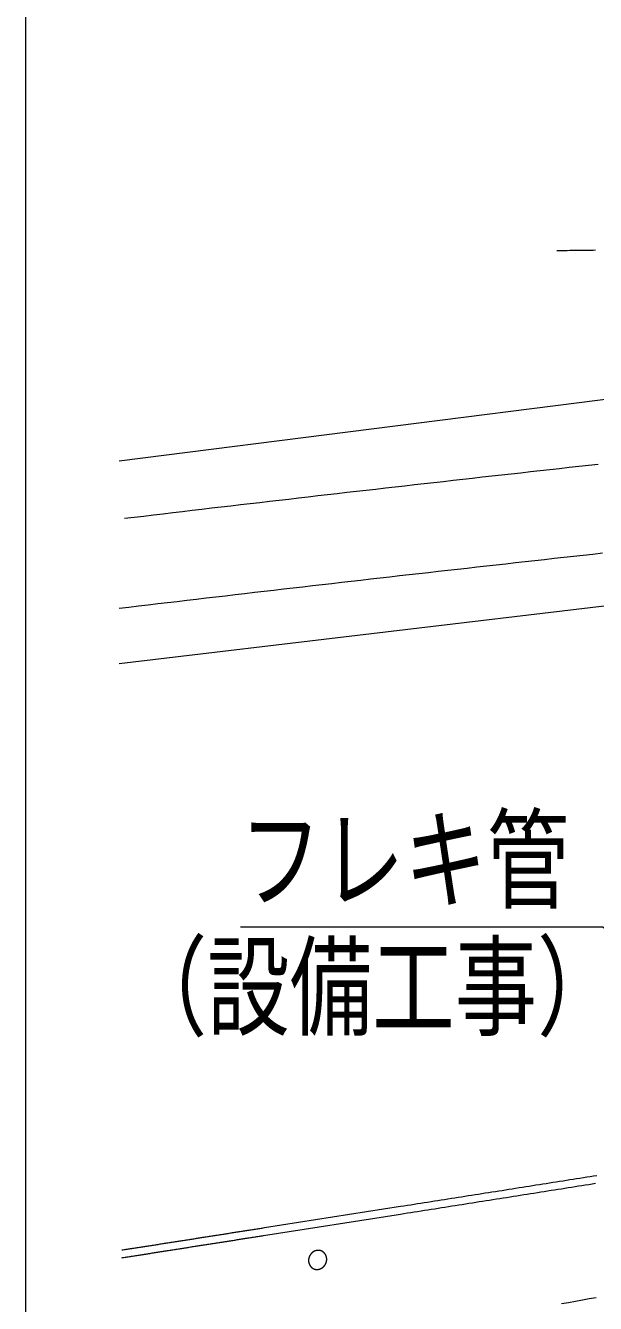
# Model space of a CAD drawing. Units: millimetres on the paper. Extents: x -305 to 305, y -152 to 152.
# Drawn here: x -231.65 to -214.66, y -89.89 to -51.78 of the extents above; entities that cross this region are included whole.
import ezdxf
from ezdxf.enums import TextEntityAlignment as Align

# ---------------------------------------------------------------- set-up
doc = ezdxf.new("R2010")
doc.units = ezdxf.units.MM
doc.layers.add('0-1_RV', color=7, linetype='Continuous', lineweight=9)
doc.styles.add('ＭＳ ゴシック', font='')
doc.styles.get('ＭＳ ゴシック').set_extended_font_data('MS Gothic')

msp = doc.modelspace()

# ---------------------------------------------------------------- linework, layer by layer
at = {"layer": '0-1_RV'}
for p, q in [((-213.448, -62.807), (-228.86, -64.763)), ((-228.865, -70.801), (-200.956, -67.491)), ((-224.562, -87.864), (-220.474, -87.222)), ((-224.533, -87.628), (-220.472, -86.991))]:
    msp.add_line(p, q, dxfattribs=at)
msp.add_lwpolyline([(-231.654, -111.629), (-164.163, -111.629), (-164.163, -45.625), (-231.654, -45.625)], close=True, dxfattribs=at)
for points in [[(-214.812, -58.48), (-214.889, -58.481), (-214.966, -58.482), (-215.043, -58.482), (-215.121, -58.483), (-215.198, -58.484), (-215.275, -58.486), (-215.353, -58.487), (-215.43, -58.488), (-215.507, -58.49), (-215.585, -58.491), (-215.662, -58.493), (-215.739, -58.495), (-215.816, -58.497), (-215.816, -58.497)], [(-214.657, -58.479), (-214.734, -58.48), (-214.812, -58.48)], [(-214.58, -64.865), (-214.869, -64.897), (-215.157, -64.929), (-215.445, -64.961), (-215.734, -64.993), (-216.022, -65.024), (-216.31, -65.056), (-216.599, -65.088), (-216.887, -65.121), (-217.176, -65.153), (-217.464, -65.185), (-217.752, -65.217), (-218.041, -65.249), (-218.329, -65.282), (-218.617, -65.314), (-218.906, -65.346), (-219.194, -65.379), (-219.482, -65.411), (-219.771, -65.444), (-220.059, -65.477), (-220.347, -65.509), (-220.635, -65.542), (-220.924, -65.575), (-221.212, -65.608), (-221.5, -65.641), (-221.789, -65.673), (-222.077, -65.706), (-222.365, -65.74), (-222.653, -65.773), (-222.942, -65.806), (-223.23, -65.839), (-223.518, -65.872), (-223.806, -65.906), (-224.095, -65.939), (-224.383, -65.973), (-224.671, -66.006), (-224.959, -66.04)], [(-224.959, -66.04), (-225.247, -66.073), (-225.536, -66.107), (-225.824, -66.141), (-226.112, -66.174), (-226.4, -66.208), (-226.688, -66.242), (-226.976, -66.276), (-227.265, -66.31), (-227.553, -66.344), (-227.841, -66.378), (-228.129, -66.413), (-228.417, -66.447), (-228.705, -66.481), (-228.705, -66.481)], [(-214.453, -67.516), (-214.741, -67.548), (-215.029, -67.58), (-215.318, -67.612), (-215.606, -67.643), (-215.894, -67.675), (-216.182, -67.707), (-216.471, -67.739), (-216.759, -67.771), (-217.047, -67.803), (-217.335, -67.835), (-217.624, -67.867), (-217.912, -67.9), (-218.2, -67.932), (-218.488, -67.964), (-218.777, -67.997), (-219.065, -68.029), (-219.353, -68.061), (-219.641, -68.094), (-219.929, -68.127), (-220.217, -68.159), (-220.506, -68.192), (-220.794, -68.225), (-221.082, -68.257), (-221.37, -68.29), (-221.658, -68.323), (-221.946, -68.356), (-222.235, -68.389), (-222.523, -68.422), (-222.811, -68.455), (-223.099, -68.488), (-223.387, -68.522), (-223.675, -68.555), (-223.963, -68.588), (-224.251, -68.622), (-224.539, -68.655), (-224.827, -68.689), (-225.116, -68.722)], [(-225.116, -68.722), (-225.404, -68.756), (-225.692, -68.79), (-225.98, -68.824), (-226.268, -68.857), (-226.556, -68.891), (-226.844, -68.925), (-227.132, -68.959), (-227.42, -68.993), (-227.708, -69.027), (-227.996, -69.061), (-228.284, -69.096), (-228.572, -69.13), (-228.86, -69.164), (-228.86, -69.164)], [(-225.247, -78.661), (-214.445, -78.661), (-209.624, -82.603)], [(-216.536, -86.371), (-216.435, -86.355), (-216.335, -86.339), (-216.234, -86.323), (-216.133, -86.308), (-216.032, -86.292), (-215.931, -86.276), (-215.83, -86.26), (-215.729, -86.244), (-215.628, -86.228), (-215.527, -86.212), (-215.426, -86.196), (-215.326, -86.18), (-215.225, -86.164), (-215.124, -86.148), (-215.023, -86.132), (-214.922, -86.116), (-214.821, -86.1), (-214.72, -86.084), (-214.619, -86.068)], [(-220.472, -86.991), (-220.371, -86.976), (-220.27, -86.96), (-220.169, -86.944), (-220.068, -86.928), (-219.967, -86.912), (-219.866, -86.896), (-219.765, -86.88), (-219.665, -86.864), (-219.564, -86.849), (-219.463, -86.833), (-219.362, -86.817), (-219.261, -86.801), (-219.16, -86.785), (-219.059, -86.769), (-218.958, -86.753), (-218.857, -86.737), (-218.756, -86.721), (-218.655, -86.705), (-218.555, -86.69), (-218.454, -86.674), (-218.353, -86.658), (-218.252, -86.642), (-218.151, -86.626), (-218.05, -86.61), (-217.949, -86.594), (-217.848, -86.578), (-217.747, -86.562), (-217.646, -86.546), (-217.545, -86.531), (-217.445, -86.515), (-217.344, -86.499), (-217.243, -86.483), (-217.142, -86.467), (-217.041, -86.451), (-216.94, -86.435), (-216.839, -86.419), (-216.738, -86.403), (-216.637, -86.387), (-216.536, -86.371)], [(-216.495, -86.595), (-216.393, -86.579), (-216.291, -86.563), (-216.189, -86.547), (-216.087, -86.531), (-215.985, -86.514), (-215.883, -86.498), (-215.781, -86.482), (-215.679, -86.466), (-215.577, -86.45), (-215.475, -86.434), (-215.373, -86.418), (-215.271, -86.402), (-215.169, -86.385), (-215.067, -86.369), (-214.965, -86.353), (-214.863, -86.337), (-214.761, -86.321), (-214.659, -86.305)], [(-220.474, -87.222), (-220.372, -87.206), (-220.27, -87.19), (-220.168, -87.174), (-220.066, -87.158), (-219.964, -87.142), (-219.862, -87.126), (-219.76, -87.11), (-219.658, -87.094), (-219.556, -87.078), (-219.454, -87.062), (-219.352, -87.045), (-219.25, -87.029), (-219.148, -87.013), (-219.046, -86.997), (-218.944, -86.981), (-218.842, -86.965), (-218.74, -86.949), (-218.638, -86.933), (-218.536, -86.917), (-218.434, -86.901), (-218.332, -86.885), (-218.23, -86.869), (-218.128, -86.853), (-218.026, -86.836), (-217.924, -86.82), (-217.822, -86.804), (-217.719, -86.788), (-217.617, -86.772), (-217.515, -86.756), (-217.413, -86.74), (-217.311, -86.724), (-217.209, -86.708), (-217.107, -86.692), (-217.005, -86.676), (-216.903, -86.659), (-216.801, -86.643), (-216.699, -86.627), (-216.597, -86.611), (-216.495, -86.595)], [(-224.958, -87.695), (-224.925, -87.69), (-224.892, -87.685), (-224.86, -87.68), (-224.827, -87.675), (-224.794, -87.669), (-224.762, -87.664), (-224.729, -87.659), (-224.696, -87.654), (-224.664, -87.649), (-224.631, -87.644), (-224.598, -87.639), (-224.566, -87.634), (-224.533, -87.628), (-224.533, -87.628)], [(-227.508, -88.095), (-227.475, -88.09), (-227.442, -88.085), (-227.41, -88.08), (-227.377, -88.075), (-227.344, -88.069), (-227.312, -88.064), (-227.279, -88.059), (-227.246, -88.054), (-227.214, -88.049), (-227.181, -88.044), (-227.148, -88.039), (-227.115, -88.034), (-227.083, -88.028), (-227.05, -88.023), (-227.017, -88.018), (-226.985, -88.013), (-226.952, -88.008), (-226.919, -88.003), (-226.887, -87.998), (-226.854, -87.993), (-226.821, -87.987), (-226.789, -87.982), (-226.756, -87.977), (-226.723, -87.972), (-226.69, -87.967), (-226.658, -87.962), (-226.625, -87.957), (-226.592, -87.952), (-226.56, -87.946), (-226.527, -87.941), (-226.494, -87.936), (-226.462, -87.931), (-226.429, -87.926), (-226.396, -87.921), (-226.364, -87.916), (-226.331, -87.911), (-226.298, -87.905), (-226.265, -87.9), (-226.233, -87.895)], [(-226.252, -88.129), (-226.219, -88.124), (-226.187, -88.119), (-226.154, -88.114), (-226.122, -88.109), (-226.089, -88.103), (-226.057, -88.098), (-226.024, -88.093), (-225.992, -88.088), (-225.959, -88.083), (-225.927, -88.078), (-225.894, -88.073), (-225.862, -88.068), (-225.829, -88.063), (-225.797, -88.058), (-225.764, -88.053), (-225.732, -88.047), (-225.699, -88.042), (-225.667, -88.037), (-225.634, -88.032), (-225.602, -88.027), (-225.569, -88.022), (-225.537, -88.017), (-225.504, -88.012), (-225.472, -88.007), (-225.439, -88.002), (-225.407, -87.997), (-225.374, -87.991), (-225.342, -87.986), (-225.309, -87.981), (-225.277, -87.976), (-225.244, -87.971), (-225.212, -87.966), (-225.179, -87.961), (-225.147, -87.956), (-225.114, -87.951), (-225.082, -87.946), (-225.049, -87.941), (-225.017, -87.935), (-224.984, -87.93)], [(-226.233, -87.895), (-226.2, -87.89), (-226.167, -87.885), (-226.135, -87.88), (-226.102, -87.875), (-226.069, -87.87), (-226.037, -87.864), (-226.004, -87.859), (-225.971, -87.854), (-225.939, -87.849), (-225.906, -87.844), (-225.873, -87.839), (-225.84, -87.834), (-225.808, -87.828), (-225.775, -87.823), (-225.742, -87.818), (-225.71, -87.813), (-225.677, -87.808), (-225.644, -87.803), (-225.612, -87.798), (-225.579, -87.793), (-225.546, -87.787), (-225.514, -87.782), (-225.481, -87.777), (-225.448, -87.772), (-225.416, -87.767), (-225.383, -87.762), (-225.35, -87.757), (-225.317, -87.752), (-225.285, -87.746), (-225.252, -87.741), (-225.219, -87.736), (-225.187, -87.731), (-225.154, -87.726), (-225.121, -87.721), (-225.089, -87.716), (-225.056, -87.71), (-225.023, -87.705), (-224.991, -87.7), (-224.958, -87.695)], [(-224.984, -87.93), (-224.952, -87.925), (-224.919, -87.92), (-224.887, -87.915), (-224.854, -87.91), (-224.822, -87.905), (-224.789, -87.9), (-224.757, -87.895), (-224.724, -87.89), (-224.692, -87.885), (-224.659, -87.88), (-224.627, -87.874), (-224.594, -87.869), (-224.562, -87.864), (-224.562, -87.864)], [(-228.787, -88.526), (-228.754, -88.52), (-228.722, -88.515), (-228.689, -88.51), (-228.657, -88.505), (-228.624, -88.5), (-228.592, -88.495), (-228.559, -88.49), (-228.527, -88.485), (-228.494, -88.48), (-228.462, -88.475), (-228.429, -88.47), (-228.397, -88.465), (-228.364, -88.46), (-228.332, -88.455), (-228.299, -88.45), (-228.267, -88.444), (-228.234, -88.439), (-228.202, -88.434), (-228.169, -88.429), (-228.137, -88.424), (-228.104, -88.419), (-228.072, -88.414), (-228.039, -88.409), (-228.007, -88.404), (-227.974, -88.399), (-227.942, -88.394), (-227.909, -88.389), (-227.877, -88.383), (-227.844, -88.378), (-227.812, -88.373), (-227.779, -88.368), (-227.747, -88.363), (-227.714, -88.358), (-227.682, -88.353), (-227.649, -88.348), (-227.617, -88.343), (-227.584, -88.338), (-227.552, -88.333), (-227.519, -88.328)], [(-228.783, -88.294), (-228.75, -88.289), (-228.717, -88.284), (-228.685, -88.279), (-228.652, -88.274), (-228.619, -88.269), (-228.587, -88.264), (-228.554, -88.258), (-228.521, -88.253), (-228.489, -88.248), (-228.456, -88.243), (-228.423, -88.238), (-228.39, -88.233), (-228.358, -88.228), (-228.325, -88.223), (-228.292, -88.218), (-228.26, -88.213), (-228.227, -88.207), (-228.194, -88.202), (-228.162, -88.197), (-228.129, -88.192), (-228.096, -88.187), (-228.064, -88.182), (-228.031, -88.177), (-227.998, -88.172), (-227.965, -88.167), (-227.933, -88.161), (-227.9, -88.156), (-227.867, -88.151), (-227.835, -88.146), (-227.802, -88.141), (-227.769, -88.136), (-227.737, -88.131), (-227.704, -88.126), (-227.671, -88.121), (-227.639, -88.115), (-227.606, -88.11), (-227.573, -88.105), (-227.54, -88.1), (-227.508, -88.095)], [(-227.519, -88.328), (-227.487, -88.322), (-227.454, -88.317), (-227.422, -88.312), (-227.389, -88.307), (-227.357, -88.302), (-227.324, -88.297), (-227.292, -88.292), (-227.259, -88.287), (-227.227, -88.282), (-227.194, -88.277), (-227.162, -88.272), (-227.129, -88.266), (-227.097, -88.261), (-227.064, -88.256), (-227.032, -88.251), (-226.999, -88.246), (-226.967, -88.241), (-226.934, -88.236), (-226.902, -88.231), (-226.869, -88.226), (-226.837, -88.221), (-226.804, -88.216), (-226.772, -88.21), (-226.739, -88.205), (-226.707, -88.2), (-226.674, -88.195), (-226.642, -88.19), (-226.609, -88.185), (-226.577, -88.18), (-226.544, -88.175), (-226.512, -88.17), (-226.479, -88.165), (-226.447, -88.159), (-226.414, -88.154), (-226.382, -88.149), (-226.349, -88.144), (-226.317, -88.139), (-226.284, -88.134), (-226.252, -88.129)], [(-223.14, -88.406), (-223.142, -88.409), (-223.145, -88.412), (-223.148, -88.415), (-223.15, -88.418), (-223.153, -88.422), (-223.155, -88.425), (-223.157, -88.428), (-223.16, -88.432), (-223.162, -88.435), (-223.164, -88.438), (-223.166, -88.442), (-223.169, -88.445), (-223.171, -88.449), (-223.173, -88.452), (-223.175, -88.456), (-223.177, -88.459), (-223.179, -88.463), (-223.181, -88.466), (-223.182, -88.47), (-223.184, -88.474), (-223.186, -88.477), (-223.188, -88.481), (-223.189, -88.485), (-223.191, -88.488), (-223.193, -88.492), (-223.194, -88.496), (-223.196, -88.5), (-223.197, -88.503), (-223.198, -88.507), (-223.2, -88.511), (-223.201, -88.515), (-223.202, -88.519), (-223.203, -88.523), (-223.205, -88.527), (-223.206, -88.53), (-223.207, -88.534), (-223.208, -88.538), (-223.209, -88.542), (-223.209, -88.546)], [(-223.01, -88.319), (-223.014, -88.32), (-223.018, -88.321), (-223.022, -88.323), (-223.025, -88.324), (-223.029, -88.326), (-223.033, -88.327), (-223.037, -88.329), (-223.04, -88.331), (-223.044, -88.332), (-223.048, -88.334), (-223.051, -88.336), (-223.055, -88.338), (-223.058, -88.34), (-223.062, -88.342), (-223.065, -88.344), (-223.069, -88.346), (-223.072, -88.348), (-223.076, -88.35), (-223.079, -88.352), (-223.082, -88.355), (-223.086, -88.357), (-223.089, -88.359), (-223.092, -88.362), (-223.096, -88.364), (-223.099, -88.367), (-223.102, -88.369), (-223.105, -88.372), (-223.108, -88.374), (-223.111, -88.377), (-223.114, -88.38), (-223.117, -88.383), (-223.12, -88.385), (-223.123, -88.388), (-223.126, -88.391), (-223.129, -88.394), (-223.132, -88.397), (-223.134, -88.4), (-223.137, -88.403), (-223.14, -88.406)], [(-222.854, -88.316), (-222.858, -88.315), (-222.862, -88.314), (-222.866, -88.313), (-222.87, -88.312), (-222.874, -88.311), (-222.878, -88.31), (-222.882, -88.309), (-222.886, -88.309), (-222.89, -88.308), (-222.894, -88.307), (-222.898, -88.307), (-222.902, -88.306), (-222.906, -88.306), (-222.91, -88.306), (-222.914, -88.305), (-222.918, -88.305), (-222.922, -88.305), (-222.926, -88.305), (-222.93, -88.305), (-222.934, -88.305), (-222.938, -88.305), (-222.942, -88.306), (-222.947, -88.306), (-222.951, -88.306), (-222.955, -88.307), (-222.959, -88.307), (-222.963, -88.308), (-222.967, -88.308), (-222.971, -88.309), (-222.975, -88.31), (-222.979, -88.31), (-222.983, -88.311), (-222.987, -88.312), (-222.991, -88.313), (-222.994, -88.314), (-222.998, -88.315), (-223.002, -88.316), (-223.006, -88.317), (-223.01, -88.319)], [(-222.728, -88.406), (-222.73, -88.403), (-222.732, -88.4), (-222.735, -88.397), (-222.738, -88.394), (-222.74, -88.391), (-222.743, -88.388), (-222.746, -88.385), (-222.748, -88.382), (-222.751, -88.379), (-222.754, -88.376), (-222.757, -88.373), (-222.76, -88.37), (-222.763, -88.368), (-222.766, -88.365), (-222.769, -88.362), (-222.772, -88.36), (-222.776, -88.357), (-222.779, -88.355), (-222.782, -88.352), (-222.785, -88.35), (-222.789, -88.348), (-222.792, -88.345), (-222.795, -88.343), (-222.799, -88.341), (-222.802, -88.339), (-222.806, -88.337), (-222.81, -88.335), (-222.813, -88.333), (-222.817, -88.331), (-222.82, -88.329), (-222.824, -88.328), (-222.828, -88.326), (-222.831, -88.324), (-222.835, -88.323), (-222.839, -88.321), (-222.843, -88.32), (-222.847, -88.319), (-222.85, -88.317), (-222.854, -88.316)], [(-222.675, -88.554), (-222.675, -88.549), (-222.676, -88.545), (-222.676, -88.541), (-222.677, -88.537), (-222.677, -88.533), (-222.678, -88.529), (-222.678, -88.525), (-222.679, -88.521), (-222.68, -88.517), (-222.68, -88.513), (-222.681, -88.509), (-222.682, -88.505), (-222.683, -88.501), (-222.684, -88.498), (-222.685, -88.494), (-222.686, -88.49), (-222.688, -88.486), (-222.689, -88.482), (-222.69, -88.478), (-222.691, -88.474), (-222.693, -88.471), (-222.694, -88.467), (-222.696, -88.463), (-222.697, -88.459), (-222.699, -88.456), (-222.701, -88.452), (-222.702, -88.448), (-222.704, -88.445), (-222.706, -88.441), (-222.708, -88.437), (-222.71, -88.434), (-222.712, -88.43), (-222.714, -88.427), (-222.716, -88.423), (-222.718, -88.42), (-222.721, -88.416), (-222.723, -88.413), (-222.725, -88.41), (-222.728, -88.406)], [(-223.209, -88.546), (-223.21, -88.55), (-223.211, -88.554), (-223.212, -88.558), (-223.212, -88.562), (-223.213, -88.566), (-223.214, -88.57), (-223.214, -88.574), (-223.215, -88.578), (-223.215, -88.582), (-223.215, -88.586), (-223.216, -88.59), (-223.216, -88.594), (-223.216, -88.599), (-223.216, -88.603), (-223.216, -88.607), (-223.216, -88.611), (-223.216, -88.615), (-223.216, -88.619), (-223.216, -88.623), (-223.216, -88.627), (-223.215, -88.631), (-223.215, -88.635), (-223.214, -88.639), (-223.214, -88.643), (-223.214, -88.647), (-223.213, -88.651), (-223.212, -88.655), (-223.212, -88.659), (-223.211, -88.663), (-223.21, -88.667), (-223.209, -88.671), (-223.208, -88.675), (-223.207, -88.679), (-223.206, -88.683), (-223.205, -88.687), (-223.204, -88.691), (-223.203, -88.695), (-223.202, -88.698), (-223.201, -88.702)], [(-223.201, -88.702), (-223.199, -88.706), (-223.198, -88.71), (-223.196, -88.714), (-223.195, -88.717), (-223.193, -88.721), (-223.192, -88.725), (-223.19, -88.729), (-223.188, -88.732), (-223.186, -88.736), (-223.185, -88.74), (-223.183, -88.743), (-223.181, -88.747), (-223.179, -88.75), (-223.177, -88.754), (-223.174, -88.757), (-223.172, -88.761), (-223.17, -88.764), (-223.168, -88.767), (-223.165, -88.771), (-223.163, -88.774), (-223.161, -88.777), (-223.158, -88.78), (-223.156, -88.784), (-223.153, -88.787), (-223.15, -88.79), (-223.148, -88.793), (-223.145, -88.796), (-223.142, -88.799), (-223.139, -88.802), (-223.136, -88.805), (-223.133, -88.807), (-223.131, -88.81), (-223.128, -88.813), (-223.124, -88.815), (-223.121, -88.818), (-223.118, -88.821), (-223.115, -88.823), (-223.112, -88.826), (-223.109, -88.828)], [(-222.811, -88.828), (-222.808, -88.826), (-222.805, -88.823), (-222.801, -88.821), (-222.798, -88.819), (-222.795, -88.816), (-222.792, -88.814), (-222.788, -88.811), (-222.785, -88.809), (-222.782, -88.806), (-222.779, -88.803), (-222.776, -88.801), (-222.773, -88.798), (-222.77, -88.795), (-222.767, -88.792), (-222.764, -88.789), (-222.762, -88.787), (-222.759, -88.784), (-222.756, -88.781), (-222.753, -88.778), (-222.751, -88.775), (-222.748, -88.771), (-222.745, -88.768), (-222.743, -88.765), (-222.74, -88.762), (-222.738, -88.759), (-222.735, -88.756), (-222.733, -88.752), (-222.731, -88.749), (-222.728, -88.746), (-222.726, -88.742), (-222.724, -88.739), (-222.722, -88.735), (-222.72, -88.732), (-222.717, -88.728), (-222.715, -88.725), (-222.713, -88.721), (-222.712, -88.718), (-222.71, -88.714), (-222.708, -88.711)], [(-222.708, -88.711), (-222.706, -88.707), (-222.706, -88.707)], [(-222.706, -88.707), (-222.704, -88.703), (-222.703, -88.7), (-222.701, -88.696), (-222.699, -88.692), (-222.698, -88.688), (-222.696, -88.685), (-222.695, -88.681), (-222.693, -88.677), (-222.692, -88.673), (-222.691, -88.669), (-222.689, -88.666), (-222.688, -88.662), (-222.687, -88.658), (-222.686, -88.654), (-222.685, -88.65), (-222.684, -88.646), (-222.683, -88.642), (-222.682, -88.638), (-222.681, -88.634), (-222.68, -88.63), (-222.679, -88.626), (-222.679, -88.622), (-222.678, -88.618), (-222.678, -88.614), (-222.677, -88.61), (-222.676, -88.606), (-222.676, -88.602), (-222.676, -88.598), (-222.675, -88.594), (-222.675, -88.59), (-222.675, -88.586), (-222.675, -88.582), (-222.675, -88.578), (-222.675, -88.574), (-222.675, -88.57), (-222.675, -88.566), (-222.675, -88.562), (-222.675, -88.558), (-222.675, -88.554)], [(-223.109, -88.828), (-223.105, -88.83), (-223.102, -88.833), (-223.098, -88.835), (-223.095, -88.837), (-223.092, -88.839), (-223.088, -88.841), (-223.085, -88.843), (-223.081, -88.845), (-223.077, -88.847), (-223.074, -88.849), (-223.07, -88.851), (-223.066, -88.853), (-223.063, -88.854), (-223.059, -88.856), (-223.055, -88.857), (-223.052, -88.859), (-223.048, -88.86), (-223.044, -88.862), (-223.04, -88.863), (-223.036, -88.864), (-223.032, -88.865), (-223.028, -88.866), (-223.024, -88.867), (-223.021, -88.868), (-223.017, -88.869), (-223.013, -88.87), (-223.009, -88.871), (-223.005, -88.872), (-223.001, -88.872), (-222.997, -88.873), (-222.993, -88.873), (-222.989, -88.874), (-222.984, -88.874), (-222.98, -88.874), (-222.976, -88.875), (-222.972, -88.875), (-222.968, -88.875), (-222.964, -88.875), (-222.96, -88.875)], [(-222.96, -88.875), (-222.956, -88.875), (-222.952, -88.875), (-222.948, -88.875), (-222.944, -88.874), (-222.94, -88.874), (-222.936, -88.874), (-222.932, -88.873), (-222.928, -88.873), (-222.924, -88.872), (-222.92, -88.871), (-222.916, -88.871), (-222.912, -88.87), (-222.908, -88.869), (-222.904, -88.868), (-222.9, -88.867), (-222.896, -88.866), (-222.892, -88.865), (-222.888, -88.864), (-222.884, -88.863), (-222.88, -88.862), (-222.877, -88.86), (-222.873, -88.859), (-222.869, -88.858), (-222.865, -88.856), (-222.861, -88.855), (-222.858, -88.853), (-222.854, -88.851), (-222.85, -88.85), (-222.847, -88.848), (-222.843, -88.846), (-222.839, -88.844), (-222.836, -88.843), (-222.832, -88.841), (-222.829, -88.839), (-222.825, -88.837), (-222.822, -88.835), (-222.818, -88.832), (-222.815, -88.83), (-222.811, -88.828)], [(-214.637, -89.719), (-214.845, -89.756), (-215.053, -89.792), (-215.261, -89.829), (-215.469, -89.866), (-215.677, -89.903)]]:
    msp.add_lwpolyline(points, dxfattribs=at)

# ---------------------------------------------------------------- texts
at = {"layer": '0-1_RV', "style": 'ＭＳ ゴシック', "width": 0.75}
for s, p in [('\u3000フレキ管', (-227.743, -78.574)), ('（設備工事）', (-228.701, -82.365))]:
    msp.add_text(s, height=2.405, dxfattribs=at).set_placement(p, align=Align.BOTTOM_LEFT)

doc.saveas('drawing.dxf')
